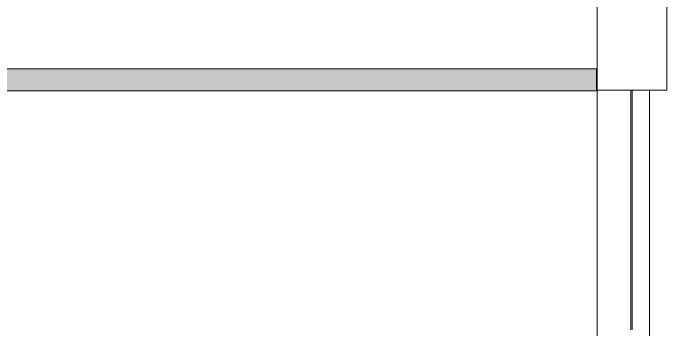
# Model space of a CAD drawing. Header units: inches. Extents: x 0 to 2535, y 0 to 2052.
# Drawn here: x 2377 to 2527, y 728.5 to 801.2 of the extents above; entities that cross this region are included whole.
import ezdxf

# ---------------------------------------------------------------- set-up
doc = ezdxf.new("R2010")
doc.units = ezdxf.units.IN
doc.header["$MEASUREMENT"] = 0
for name, color, linetype, lineweight in [('_700_INTERIORS', 7, 'Continuous', 9), ('A-DETL', 90, 'Continuous', 9), ('A-WALL-PATT', 111, 'Continuous', 13), ('CORE', 7, 'Continuous', 9), ('I-WALL', 2, 'Continuous', 13), ('Victor Bldg - 7th Floor_LINK_dwg', 8, 'Continuous', 9), ('WINDOWS', 7, 'Continuous', 9)]:
    doc.layers.add(name, color=color, linetype=linetype, lineweight=lineweight)

# ---------------------------------------------------------------- blocks, each defined once
blk = doc.blocks.new('Victor Bldg - 7th Floor_LINK_dwg-6972240-Level 07  POWER _ SIGNAL')
at = {"layer": '_700_INTERIORS'}
blk.add_line((2510.81, 788.37), (2510.81, 783.5), dxfattribs=at)
at = {"layer": 'CORE', "flags": 128}
blk.add_lwpolyline([(2527, 847.5), (2527, 783.5), (2511, 783.5), (2511, 847.5)], close=True, dxfattribs=at)
at = {"layer": 'WINDOWS'}
for p, q in [((2511, 667.5), (2511, 783.5)), ((2518.75, 728.5), (2518.75, 783.5)), ((2519, 728.5), (2519, 783.5)), ((2523, 667.5), (2523, 783.5))]:
    blk.add_line(p, q, dxfattribs=at)

msp = doc.modelspace()

# ---------------------------------------------------------------- hatches: boundary and pattern name
at = {"layer": 'A-WALL-PATT', "lineweight": 9}
msp.add_hatch(color=7, dxfattribs=at).paths.add_polyline_path([(2487.47, 783.37), (2510.88, 783.37), (2510.88, 788.37), (2306.88, 788.37), (2306.88, 783.37), (2400.33, 783.37)], flags=0)

# ---------------------------------------------------------------- linework, layer by layer
at = {"layer": 'A-DETL'}
msp.add_line((2511, 479.5), (2511, 2021.5), dxfattribs=at)
at = {"layer": 'I-WALL', "color": 8, "lineweight": 20}
for p, q in [((2510.88, 788.37), (2306.88, 788.37)), ((2510.88, 783.37), (2510.88, 788.37)), ((2306.88, 783.37), (2510.88, 783.37))]:
    msp.add_line(p, q, dxfattribs=at)

# ---------------------------------------------------------------- block references
at = {"layer": 'Victor Bldg - 7th Floor_LINK_dwg', "color": 7}
msp.add_blockref('Victor Bldg - 7th Floor_LINK_dwg-6972240-Level 07  POWER _ SIGNAL', (0, 0), dxfattribs=at)

doc.saveas('drawing.dxf')
